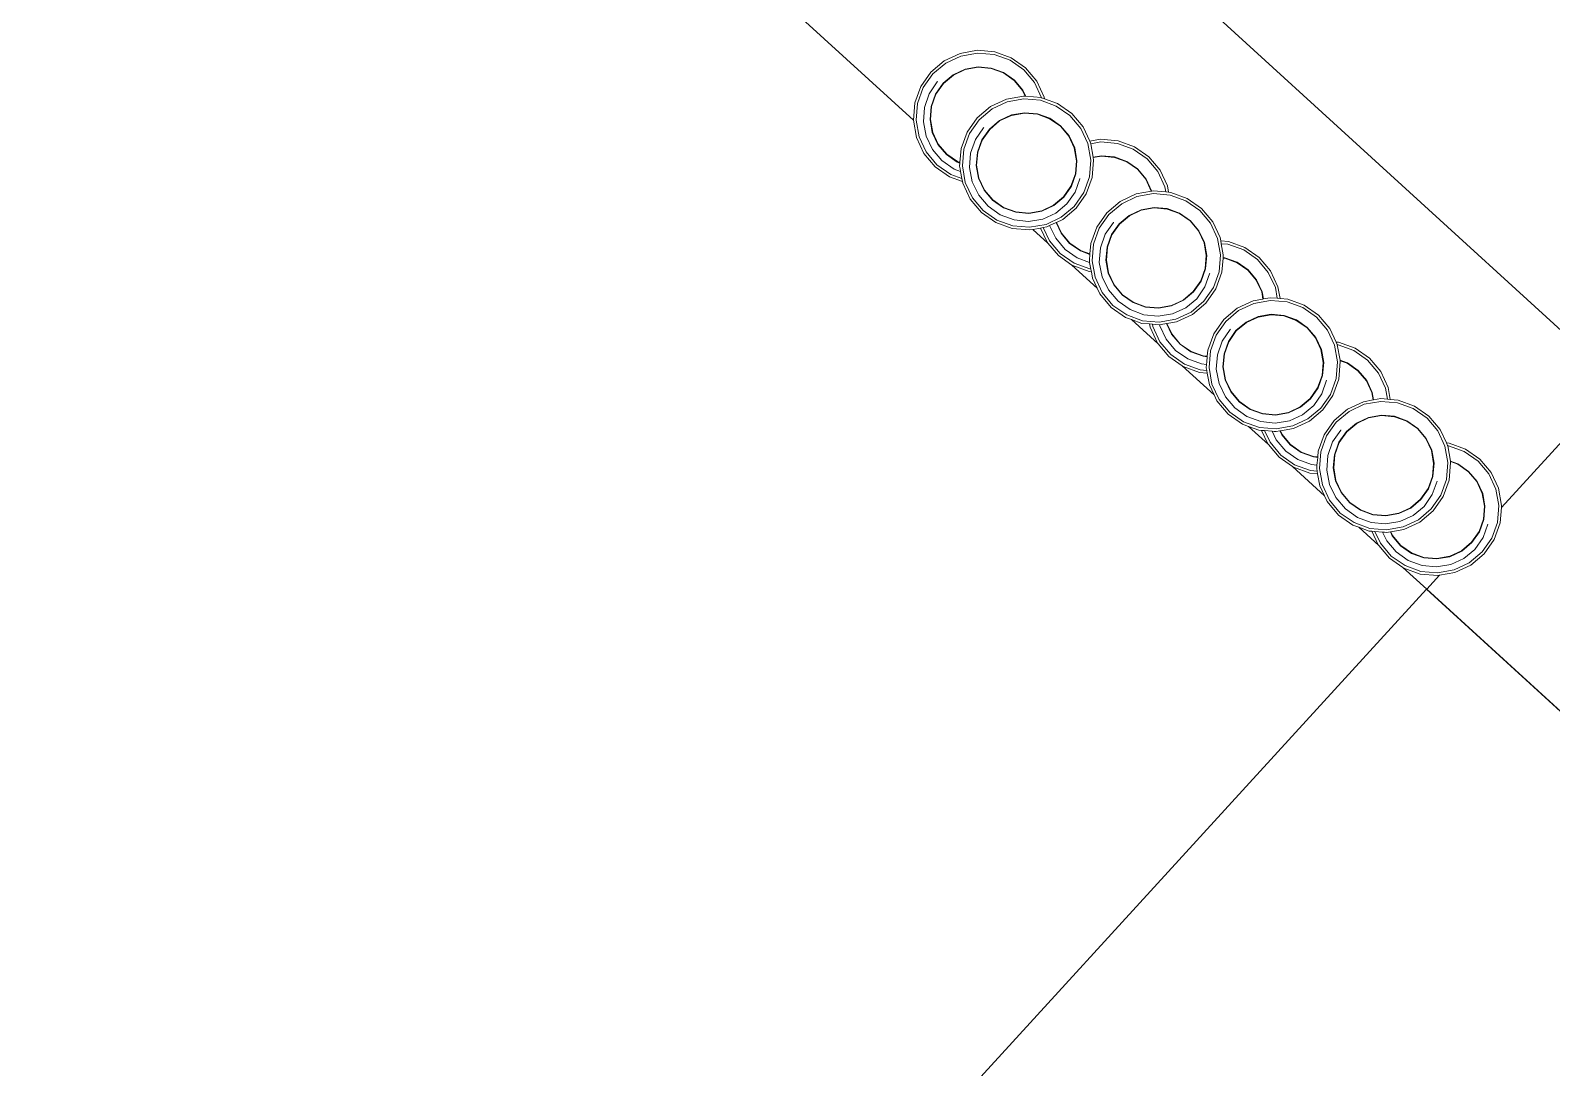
# Model space of a CAD drawing. Header units: metres. Extents: x 750 to 3116, y -341 to 1465.
# Drawn here: x 1590.106 to 1591.835, y 765.028 to 766.207 of the extents above; entities that cross this region are included whole.
import ezdxf

# ---------------------------------------------------------------- set-up
doc = ezdxf.new("R2010")
doc.units = ezdxf.units.M
doc.layers.add('Furniture', color=44, linetype='Continuous', lineweight=5)

# ---------------------------------------------------------------- blocks, each defined once
blk = doc.blocks.new('coffee counter')
at = {"layer": 'Furniture'}
for p, q in [((11493471.7863, 4446058.3672), (11493471.7705, 4446058.355)), ((11493471.7879, 4446058.3645), (11493471.7727, 4446058.3528)), ((11493471.8047, 4446058.3748), (11493471.7863, 4446058.3672)), ((11493471.8055, 4446058.3718), (11493471.7879, 4446058.3645)), ((11493471.8068, 4446058.3648), (11493471.7913, 4446058.3586)), ((11493471.8244, 4446058.3774), (11493471.8047, 4446058.3748)), ((11493471.8244, 4446058.3742), (11493471.8055, 4446058.3718)), ((11493471.8234, 4446058.3669), (11493471.8068, 4446058.3648)), ((11493471.84, 4446058.3648), (11493471.8234, 4446058.3669)), ((11493471.8441, 4446058.3748), (11493471.8244, 4446058.3774)), ((11493471.8433, 4446058.3718), (11493471.8244, 4446058.3742)), ((11493471.8555, 4446058.3586), (11493471.84, 4446058.3648)), ((11493471.861, 4446058.3645), (11493471.8433, 4446058.3718)), ((11493471.8625, 4446058.3672), (11493471.8441, 4446058.3748)), ((11493471.8761, 4446058.3528), (11493471.861, 4446058.3645)), ((11493471.8642, 4446058.3659), (11493471.8625, 4446058.3672)), ((11493471.8786, 4446058.3718), (11493471.8642, 4446058.3659)), ((11493471.867, 4446058.3637), (11493471.8642, 4446058.3659)), ((11493471.8794, 4446058.3688), (11493471.867, 4446058.3637)), ((11493471.8733, 4446058.3589), (11493471.867, 4446058.3637)), ((11493471.8807, 4446058.3619), (11493471.8733, 4446058.3589)), ((11493471.8983, 4446058.3744), (11493471.8786, 4446058.3718)), ((11493471.8983, 4446058.3713), (11493471.8794, 4446058.3688)), ((11493471.8973, 4446058.364), (11493471.8807, 4446058.3619)), ((11493471.9139, 4446058.3619), (11493471.8973, 4446058.364)), ((11493471.918, 4446058.3718), (11493471.8983, 4446058.3744)), ((11493471.9172, 4446058.3688), (11493471.8983, 4446058.3713)), ((11493471.9294, 4446058.3556), (11493471.9139, 4446058.3619)), ((11493471.9348, 4446058.3615), (11493471.9172, 4446058.3688)), ((11493471.9364, 4446058.3642), (11493471.918, 4446058.3718)), ((11493471.95, 4446058.3499), (11493471.9348, 4446058.3615)), ((11493471.9522, 4446058.3521), (11493471.9364, 4446058.3642)), ((11493470.5619, 4446058.3521), (11493471.1619, 4446058.3521)), ((11493471.1619, 4446058.3306), (11493471.1619, 4446058.3521)), ((11493471.1986, 4446058.3521), (11493471.1619, 4446058.3521)), ((11493471.179, 4446058.3443), (11493471.1632, 4446058.3322)), ((11493471.1974, 4446058.3519), (11493471.179, 4446058.3443)), ((11493471.1982, 4446058.3489), (11493471.1805, 4446058.3416)), ((11493471.1986, 4446058.3521), (11493471.1974, 4446058.3519)), ((11493471.2171, 4446058.3514), (11493471.1982, 4446058.3489)), ((11493471.2171, 4446058.3545), (11493471.1986, 4446058.3521)), ((11493471.2161, 4446058.3441), (11493471.1995, 4446058.342)), ((11493471.2327, 4446058.342), (11493471.2161, 4446058.3441)), ((11493471.2356, 4446058.3521), (11493471.2171, 4446058.3545)), ((11493471.236, 4446058.3489), (11493471.2171, 4446058.3514)), ((11493471.2664, 4446058.3521), (11493471.2356, 4446058.3521)), ((11493471.2368, 4446058.3519), (11493471.2356, 4446058.3521)), ((11493471.2496, 4446058.3433), (11493471.236, 4446058.3489)), ((11493471.2524, 4446058.3455), (11493471.2368, 4446058.3519)), ((11493471.2563, 4446058.3446), (11493471.2412, 4446058.333)), ((11493471.2496, 4446058.3433), (11493471.2426, 4446058.338)), ((11493471.2524, 4446058.3455), (11493471.2496, 4446058.3433)), ((11493471.2547, 4446058.3473), (11493471.2524, 4446058.3455)), ((11493471.2664, 4446058.3521), (11493471.2547, 4446058.3473)), ((11493471.2739, 4446058.3519), (11493471.2563, 4446058.3446)), ((11493471.2752, 4446058.3449), (11493471.2597, 4446058.3387)), ((11493471.2731, 4446058.3549), (11493471.2664, 4446058.3521)), ((11493471.2928, 4446058.3575), (11493471.2731, 4446058.3549)), ((11493471.2928, 4446058.3544), (11493471.2739, 4446058.3519)), ((11493471.2918, 4446058.347), (11493471.2752, 4446058.3449)), ((11493471.3085, 4446058.3449), (11493471.2918, 4446058.347)), ((11493471.3126, 4446058.3549), (11493471.2928, 4446058.3575)), ((11493471.3117, 4446058.3519), (11493471.2928, 4446058.3544)), ((11493471.3239, 4446058.3387), (11493471.3085, 4446058.3449)), ((11493471.3294, 4446058.3446), (11493471.3117, 4446058.3519)), ((11493471.3193, 4446058.3521), (11493471.3126, 4446058.3549)), ((11493471.3686, 4446058.3521), (11493471.3193, 4446058.3521)), ((11493471.3309, 4446058.3473), (11493471.3193, 4446058.3521)), ((11493471.3445, 4446058.333), (11493471.3294, 4446058.3446)), ((11493471.3419, 4446058.3389), (11493471.3309, 4446058.3473)), ((11493471.349, 4446058.3443), (11493471.3419, 4446058.3389)), ((11493471.3674, 4446058.3519), (11493471.349, 4446058.3443)), ((11493471.3682, 4446058.3489), (11493471.3505, 4446058.3416)), ((11493471.3686, 4446058.3521), (11493471.3674, 4446058.3519)), ((11493471.3871, 4446058.3514), (11493471.3682, 4446058.3489)), ((11493471.3871, 4446058.3545), (11493471.3686, 4446058.3521)), ((11493471.3861, 4446058.3441), (11493471.3695, 4446058.342)), ((11493471.4027, 4446058.342), (11493471.3861, 4446058.3441)), ((11493471.4056, 4446058.3521), (11493471.3871, 4446058.3545)), ((11493471.406, 4446058.3489), (11493471.3871, 4446058.3514)), ((11493471.4364, 4446058.3521), (11493471.4056, 4446058.3521)), ((11493471.4068, 4446058.3519), (11493471.4056, 4446058.3521)), ((11493471.4196, 4446058.3433), (11493471.406, 4446058.3489)), ((11493471.4224, 4446058.3455), (11493471.4068, 4446058.3519)), ((11493471.4263, 4446058.3446), (11493471.4112, 4446058.333)), ((11493471.4196, 4446058.3433), (11493471.4126, 4446058.338)), ((11493471.4224, 4446058.3455), (11493471.4196, 4446058.3433)), ((11493471.4247, 4446058.3473), (11493471.4224, 4446058.3455)), ((11493471.4364, 4446058.3521), (11493471.4247, 4446058.3473)), ((11493471.4439, 4446058.3519), (11493471.4263, 4446058.3446)), ((11493471.4452, 4446058.3449), (11493471.4297, 4446058.3387)), ((11493471.4431, 4446058.3549), (11493471.4364, 4446058.3521)), ((11493471.4628, 4446058.3575), (11493471.4431, 4446058.3549)), ((11493471.4628, 4446058.3544), (11493471.4439, 4446058.3519)), ((11493471.4618, 4446058.347), (11493471.4452, 4446058.3449)), ((11493471.4785, 4446058.3449), (11493471.4618, 4446058.347)), ((11493471.4826, 4446058.3549), (11493471.4628, 4446058.3575)), ((11493471.4817, 4446058.3519), (11493471.4628, 4446058.3544)), ((11493471.4939, 4446058.3387), (11493471.4785, 4446058.3449)), ((11493471.4994, 4446058.3446), (11493471.4817, 4446058.3519)), ((11493471.4893, 4446058.3521), (11493471.4826, 4446058.3549)), ((11493471.5382, 4446058.3521), (11493471.4893, 4446058.3521)), ((11493471.5009, 4446058.3473), (11493471.4893, 4446058.3521)), ((11493471.5145, 4446058.333), (11493471.4994, 4446058.3446)), ((11493471.5117, 4446058.339), (11493471.5009, 4446058.3473)), ((11493471.5186, 4446058.3443), (11493471.5117, 4446058.339)), ((11493471.537, 4446058.3519), (11493471.5186, 4446058.3443)), ((11493471.5378, 4446058.3489), (11493471.5202, 4446058.3416)), ((11493471.5382, 4446058.3521), (11493471.537, 4446058.3519)), ((11493471.5567, 4446058.3514), (11493471.5378, 4446058.3489)), ((11493471.5567, 4446058.3545), (11493471.5382, 4446058.3521)), ((11493471.5557, 4446058.3441), (11493471.5391, 4446058.342)), ((11493471.5723, 4446058.342), (11493471.5557, 4446058.3441)), ((11493471.5752, 4446058.3521), (11493471.5567, 4446058.3545)), ((11493471.5756, 4446058.3489), (11493471.5567, 4446058.3514)), ((11493471.6164, 4446058.3521), (11493471.5752, 4446058.3521)), ((11493471.5764, 4446058.3519), (11493471.5752, 4446058.3521)), ((11493471.5933, 4446058.3416), (11493471.5756, 4446058.3489)), ((11493471.5948, 4446058.3443), (11493471.5764, 4446058.3519)), ((11493471.6063, 4446058.3446), (11493471.5912, 4446058.333)), ((11493471.5979, 4446058.342), (11493471.5948, 4446058.3443)), ((11493471.6047, 4446058.3473), (11493471.5979, 4446058.342)), ((11493471.6164, 4446058.3521), (11493471.6047, 4446058.3473)), ((11493471.6239, 4446058.3519), (11493471.6063, 4446058.3446)), ((11493471.6252, 4446058.3449), (11493471.6097, 4446058.3387)), ((11493471.6231, 4446058.3549), (11493471.6164, 4446058.3521)), ((11493471.6428, 4446058.3575), (11493471.6231, 4446058.3549)), ((11493471.6428, 4446058.3544), (11493471.6239, 4446058.3519)), ((11493471.6418, 4446058.347), (11493471.6252, 4446058.3449)), ((11493471.6585, 4446058.3449), (11493471.6418, 4446058.347)), ((11493471.6626, 4446058.3549), (11493471.6428, 4446058.3575)), ((11493471.6617, 4446058.3519), (11493471.6428, 4446058.3544)), ((11493471.6739, 4446058.3387), (11493471.6585, 4446058.3449)), ((11493471.6794, 4446058.3446), (11493471.6617, 4446058.3519)), ((11493471.6693, 4446058.3521), (11493471.6626, 4446058.3549)), ((11493471.7082, 4446058.3521), (11493471.6693, 4446058.3521)), ((11493471.6809, 4446058.3473), (11493471.6693, 4446058.3521)), ((11493471.6945, 4446058.333), (11493471.6794, 4446058.3446)), ((11493471.6867, 4446058.3428), (11493471.6809, 4446058.3473)), ((11493471.6886, 4446058.3443), (11493471.6867, 4446058.3428)), ((11493471.707, 4446058.3519), (11493471.6886, 4446058.3443)), ((11493471.7078, 4446058.3489), (11493471.6902, 4446058.3416)), ((11493471.7082, 4446058.3521), (11493471.707, 4446058.3519)), ((11493471.7267, 4446058.3514), (11493471.7078, 4446058.3489)), ((11493471.7267, 4446058.3545), (11493471.7082, 4446058.3521)), ((11493471.7257, 4446058.3441), (11493471.7091, 4446058.342)), ((11493471.7423, 4446058.342), (11493471.7257, 4446058.3441)), ((11493471.7452, 4446058.3521), (11493471.7267, 4446058.3545)), ((11493471.7456, 4446058.3489), (11493471.7267, 4446058.3514)), ((11493471.7683, 4446058.3521), (11493471.7452, 4446058.3521)), ((11493471.7464, 4446058.3519), (11493471.7452, 4446058.3521)), ((11493471.761, 4446058.3426), (11493471.7456, 4446058.3489)), ((11493471.7629, 4446058.3451), (11493471.7464, 4446058.3519)), ((11493471.7629, 4446058.3451), (11493471.761, 4446058.3426)), ((11493471.7727, 4446058.3528), (11493471.7611, 4446058.3377)), ((11493471.7683, 4446058.3521), (11493471.7629, 4446058.3451)), ((11493471.778, 4446058.3486), (11493471.7678, 4446058.3357)), ((11493471.7705, 4446058.355), (11493471.7683, 4446058.3521)), ((11493471.7913, 4446058.3586), (11493471.778, 4446058.3486)), ((11493471.7958, 4446058.3508), (11493471.7839, 4446058.3417)), ((11493471.796, 4446058.3504), (11493471.7842, 4446058.3414)), ((11493471.8096, 4446058.3565), (11493471.7958, 4446058.3508)), ((11493471.8097, 4446058.3561), (11493471.796, 4446058.3504)), ((11493471.8244, 4446058.3585), (11493471.8096, 4446058.3565)), ((11493471.8244, 4446058.358), (11493471.8097, 4446058.3561)), ((11493471.8393, 4446058.3565), (11493471.8244, 4446058.3585)), ((11493471.8391, 4446058.3561), (11493471.8244, 4446058.358)), ((11493471.8528, 4446058.3504), (11493471.8391, 4446058.3561)), ((11493471.8531, 4446058.3508), (11493471.8393, 4446058.3565)), ((11493471.8646, 4446058.3414), (11493471.8528, 4446058.3504)), ((11493471.8649, 4446058.3417), (11493471.8531, 4446058.3508)), ((11493471.8688, 4446058.3486), (11493471.8555, 4446058.3586)), ((11493471.879, 4446058.3357), (11493471.8688, 4446058.3486)), ((11493471.8757, 4446058.357), (11493471.8733, 4446058.3589)), ((11493471.8783, 4446058.355), (11493471.8757, 4446058.357)), ((11493471.8877, 4446058.3377), (11493471.8761, 4446058.3528)), ((11493471.8804, 4446058.3523), (11493471.8783, 4446058.355)), ((11493471.8835, 4446058.3536), (11493471.8804, 4446058.3523)), ((11493471.8807, 4446058.3519), (11493471.8804, 4446058.3523)), ((11493471.8836, 4446058.3531), (11493471.8807, 4446058.3519)), ((11493471.8904, 4446058.3393), (11493471.8807, 4446058.3519)), ((11493471.8983, 4446058.3555), (11493471.8835, 4446058.3536)), ((11493471.8983, 4446058.355), (11493471.8836, 4446058.3531)), ((11493471.9131, 4446058.3536), (11493471.8983, 4446058.3555)), ((11493471.913, 4446058.3531), (11493471.8983, 4446058.355)), ((11493471.9267, 4446058.3474), (11493471.913, 4446058.3531)), ((11493471.927, 4446058.3479), (11493471.9131, 4446058.3536)), ((11493471.9385, 4446058.3384), (11493471.9267, 4446058.3474)), ((11493471.9388, 4446058.3387), (11493471.927, 4446058.3479)), ((11493471.9427, 4446058.3457), (11493471.9294, 4446058.3556)), ((11493471.9529, 4446058.3328), (11493471.9427, 4446058.3457)), ((11493471.9616, 4446058.3348), (11493471.95, 4446058.3499)), ((11493471.9643, 4446058.3363), (11493471.9522, 4446058.3521)), ((11493473.3115, 4446058.3521), (11493471.9522, 4446058.3521)), ((11493471.1619, 4446058.3306), (11493471.1511, 4446058.3164)), ((11493471.1654, 4446058.33), (11493471.1538, 4446058.3149)), ((11493471.1632, 4446058.3322), (11493471.1619, 4446058.3306)), ((11493471.1805, 4446058.3416), (11493471.1654, 4446058.33)), ((11493471.184, 4446058.3357), (11493471.1707, 4446058.3258)), ((11493471.1884, 4446058.328), (11493471.1766, 4446058.3189)), ((11493471.1887, 4446058.3275), (11493471.1769, 4446058.3185)), ((11493471.1995, 4446058.342), (11493471.184, 4446058.3357)), ((11493471.2022, 4446058.3337), (11493471.1884, 4446058.328)), ((11493471.2024, 4446058.3332), (11493471.1887, 4446058.3275)), ((11493471.2171, 4446058.3356), (11493471.2022, 4446058.3337)), ((11493471.2171, 4446058.3352), (11493471.2024, 4446058.3332)), ((11493471.2319, 4446058.3337), (11493471.2171, 4446058.3356)), ((11493471.2318, 4446058.3332), (11493471.2171, 4446058.3352)), ((11493471.2361, 4446058.3314), (11493471.2268, 4446058.3194)), ((11493471.2412, 4446058.333), (11493471.2295, 4446058.3178)), ((11493471.2361, 4446058.3314), (11493471.2318, 4446058.3332)), ((11493471.2364, 4446058.3318), (11493471.2319, 4446058.3337)), ((11493471.2426, 4446058.338), (11493471.2327, 4446058.342)), ((11493471.2364, 4446058.3318), (11493471.2361, 4446058.3314)), ((11493471.2464, 4446058.3288), (11493471.2362, 4446058.3158)), ((11493471.239, 4446058.3352), (11493471.2364, 4446058.3318)), ((11493471.2409, 4446058.3366), (11493471.239, 4446058.3352)), ((11493471.2426, 4446058.338), (11493471.2409, 4446058.3366)), ((11493471.2597, 4446058.3387), (11493471.2464, 4446058.3288)), ((11493471.2642, 4446058.3309), (11493471.2523, 4446058.3218)), ((11493471.2644, 4446058.3305), (11493471.2526, 4446058.3215)), ((11493471.278, 4446058.3366), (11493471.2642, 4446058.3309)), ((11493471.2781, 4446058.3362), (11493471.2644, 4446058.3305)), ((11493471.2928, 4446058.3386), (11493471.278, 4446058.3366)), ((11493471.2928, 4446058.3381), (11493471.2781, 4446058.3362)), ((11493471.3077, 4446058.3366), (11493471.2928, 4446058.3386)), ((11493471.3075, 4446058.3362), (11493471.2928, 4446058.3381)), ((11493471.3213, 4446058.3305), (11493471.3075, 4446058.3362)), ((11493471.3215, 4446058.3309), (11493471.3077, 4446058.3366)), ((11493471.333, 4446058.3215), (11493471.3213, 4446058.3305)), ((11493471.3334, 4446058.3218), (11493471.3215, 4446058.3309)), ((11493471.3372, 4446058.3288), (11493471.3239, 4446058.3387)), ((11493471.3474, 4446058.3158), (11493471.3372, 4446058.3288)), ((11493471.3444, 4446058.3369), (11493471.3419, 4446058.3389)), ((11493471.3505, 4446058.3416), (11493471.3444, 4446058.3369)), ((11493471.3467, 4446058.3352), (11493471.3444, 4446058.3369)), ((11493471.3561, 4446058.3178), (11493471.3445, 4446058.333)), ((11493471.3491, 4446058.3321), (11493471.3467, 4446058.3352)), ((11493471.354, 4446058.3357), (11493471.3491, 4446058.3321)), ((11493471.3508, 4446058.3298), (11493471.3491, 4446058.3321)), ((11493471.3545, 4446058.325), (11493471.3508, 4446058.3298)), ((11493471.3695, 4446058.342), (11493471.354, 4446058.3357)), ((11493471.3584, 4446058.328), (11493471.3545, 4446058.325)), ((11493471.3587, 4446058.3275), (11493471.3548, 4446058.3246)), ((11493471.3722, 4446058.3337), (11493471.3584, 4446058.328)), ((11493471.3724, 4446058.3332), (11493471.3587, 4446058.3275)), ((11493471.3871, 4446058.3356), (11493471.3722, 4446058.3337)), ((11493471.3871, 4446058.3352), (11493471.3724, 4446058.3332)), ((11493471.4019, 4446058.3337), (11493471.3871, 4446058.3356)), ((11493471.4018, 4446058.3332), (11493471.3871, 4446058.3352)), ((11493471.4061, 4446058.3314), (11493471.3968, 4446058.3194)), ((11493471.4112, 4446058.333), (11493471.3995, 4446058.3178)), ((11493471.4061, 4446058.3314), (11493471.4018, 4446058.3332)), ((11493471.4064, 4446058.3318), (11493471.4019, 4446058.3337)), ((11493471.4126, 4446058.338), (11493471.4027, 4446058.342)), ((11493471.4064, 4446058.3318), (11493471.4061, 4446058.3314)), ((11493471.4164, 4446058.3288), (11493471.4062, 4446058.3158)), ((11493471.409, 4446058.3352), (11493471.4064, 4446058.3318)), ((11493471.4109, 4446058.3366), (11493471.409, 4446058.3352)), ((11493471.4126, 4446058.338), (11493471.4109, 4446058.3366)), ((11493471.4297, 4446058.3387), (11493471.4164, 4446058.3288)), ((11493471.4342, 4446058.3309), (11493471.4223, 4446058.3218)), ((11493471.4344, 4446058.3305), (11493471.4226, 4446058.3215)), ((11493471.448, 4446058.3366), (11493471.4342, 4446058.3309)), ((11493471.4481, 4446058.3362), (11493471.4344, 4446058.3305)), ((11493471.4628, 4446058.3386), (11493471.448, 4446058.3366)), ((11493471.4628, 4446058.3381), (11493471.4481, 4446058.3362)), ((11493471.4777, 4446058.3366), (11493471.4628, 4446058.3386)), ((11493471.4775, 4446058.3362), (11493471.4628, 4446058.3381)), ((11493471.4913, 4446058.3305), (11493471.4775, 4446058.3362)), ((11493471.4915, 4446058.3309), (11493471.4777, 4446058.3366)), ((11493471.503, 4446058.3215), (11493471.4913, 4446058.3305)), ((11493471.5034, 4446058.3218), (11493471.4915, 4446058.3309)), ((11493471.5072, 4446058.3288), (11493471.4939, 4446058.3387)), ((11493471.5174, 4446058.3158), (11493471.5072, 4446058.3288)), ((11493471.5142, 4446058.3371), (11493471.5117, 4446058.339)), ((11493471.5202, 4446058.3416), (11493471.5142, 4446058.3371)), ((11493471.5167, 4446058.3352), (11493471.5142, 4446058.3371)), ((11493471.5261, 4446058.3178), (11493471.5145, 4446058.333)), ((11493471.519, 4446058.3322), (11493471.5167, 4446058.3352)), ((11493471.5236, 4446058.3357), (11493471.519, 4446058.3322)), ((11493471.5207, 4446058.33), (11493471.519, 4446058.3322)), ((11493471.5244, 4446058.3252), (11493471.5207, 4446058.33)), ((11493471.5391, 4446058.342), (11493471.5236, 4446058.3357)), ((11493471.5281, 4446058.328), (11493471.5244, 4446058.3252)), ((11493471.5283, 4446058.3275), (11493471.5247, 4446058.3248)), ((11493471.5419, 4446058.3337), (11493471.5281, 4446058.328)), ((11493471.542, 4446058.3332), (11493471.5283, 4446058.3275)), ((11493471.5567, 4446058.3356), (11493471.5419, 4446058.3337)), ((11493471.5567, 4446058.3352), (11493471.542, 4446058.3332)), ((11493471.5716, 4446058.3337), (11493471.5567, 4446058.3356)), ((11493471.5714, 4446058.3332), (11493471.5567, 4446058.3352)), ((11493471.5836, 4446058.3282), (11493471.5714, 4446058.3332)), ((11493471.5839, 4446058.3286), (11493471.5716, 4446058.3337)), ((11493471.5878, 4446058.3357), (11493471.5723, 4446058.342)), ((11493471.5836, 4446058.3282), (11493471.5768, 4446058.3194)), ((11493471.5912, 4446058.333), (11493471.5795, 4446058.3178)), ((11493471.5839, 4446058.3286), (11493471.5836, 4446058.3282)), ((11493471.5878, 4446058.3336), (11493471.5839, 4446058.3286)), ((11493471.5964, 4446058.3288), (11493471.5862, 4446058.3158)), ((11493471.5888, 4446058.335), (11493471.5878, 4446058.3357)), ((11493471.5888, 4446058.335), (11493471.5878, 4446058.3336)), ((11493471.589, 4446058.3352), (11493471.5888, 4446058.335)), ((11493471.5953, 4446058.34), (11493471.589, 4446058.3352)), ((11493471.5953, 4446058.34), (11493471.5933, 4446058.3416)), ((11493471.5979, 4446058.342), (11493471.5953, 4446058.34)), ((11493471.6097, 4446058.3387), (11493471.5964, 4446058.3288)), ((11493471.6142, 4446058.3309), (11493471.6023, 4446058.3218)), ((11493471.6144, 4446058.3305), (11493471.6026, 4446058.3215)), ((11493471.628, 4446058.3366), (11493471.6142, 4446058.3309)), ((11493471.6281, 4446058.3362), (11493471.6144, 4446058.3305)), ((11493471.6428, 4446058.3386), (11493471.628, 4446058.3366)), ((11493471.6428, 4446058.3381), (11493471.6281, 4446058.3362)), ((11493471.6577, 4446058.3366), (11493471.6428, 4446058.3386)), ((11493471.6575, 4446058.3362), (11493471.6428, 4446058.3381)), ((11493471.6713, 4446058.3305), (11493471.6575, 4446058.3362)), ((11493471.6715, 4446058.3309), (11493471.6577, 4446058.3366)), ((11493471.683, 4446058.3215), (11493471.6713, 4446058.3305)), ((11493471.6834, 4446058.3218), (11493471.6715, 4446058.3309)), ((11493471.6872, 4446058.3288), (11493471.6739, 4446058.3387)), ((11493471.6892, 4446058.3409), (11493471.6867, 4446058.3428)), ((11493471.6974, 4446058.3158), (11493471.6872, 4446058.3288)), ((11493471.6902, 4446058.3416), (11493471.6892, 4446058.3409)), ((11493471.6952, 4446058.3364), (11493471.6892, 4446058.3409)), ((11493471.7061, 4446058.3178), (11493471.6945, 4446058.333)), ((11493471.7091, 4446058.342), (11493471.6952, 4446058.3364)), ((11493471.6967, 4446058.3352), (11493471.6952, 4446058.3364)), ((11493471.6974, 4446058.3343), (11493471.6967, 4446058.3352)), ((11493471.7012, 4446058.3293), (11493471.6974, 4446058.3343)), ((11493471.7119, 4446058.3337), (11493471.7012, 4446058.3293)), ((11493471.7015, 4446058.3289), (11493471.7012, 4446058.3293)), ((11493471.712, 4446058.3332), (11493471.7015, 4446058.3289)), ((11493471.7088, 4446058.3194), (11493471.7015, 4446058.3289)), ((11493471.7267, 4446058.3356), (11493471.7119, 4446058.3337)), ((11493471.7267, 4446058.3352), (11493471.712, 4446058.3332)), ((11493471.7416, 4446058.3337), (11493471.7267, 4446058.3356)), ((11493471.7414, 4446058.3332), (11493471.7267, 4446058.3352)), ((11493471.7538, 4446058.3281), (11493471.7414, 4446058.3332)), ((11493471.754, 4446058.3285), (11493471.7416, 4446058.3337)), ((11493471.7571, 4446058.336), (11493471.7423, 4446058.342)), ((11493471.7538, 4446058.3281), (11493471.7508, 4446058.3209)), ((11493471.7611, 4446058.3377), (11493471.7538, 4446058.3201)), ((11493471.754, 4446058.3285), (11493471.7538, 4446058.3281)), ((11493471.7571, 4446058.336), (11493471.754, 4446058.3285)), ((11493471.7584, 4446058.3393), (11493471.7571, 4446058.336)), ((11493471.761, 4446058.3426), (11493471.7584, 4446058.3393)), ((11493471.7678, 4446058.3357), (11493471.7614, 4446058.3207)), ((11493471.7748, 4446058.3298), (11493471.769, 4446058.316)), ((11493471.7752, 4446058.3296), (11493471.7695, 4446058.3159)), ((11493471.7839, 4446058.3417), (11493471.7748, 4446058.3298)), ((11493471.7842, 4446058.3414), (11493471.7752, 4446058.3296)), ((11493471.8736, 4446058.3296), (11493471.8646, 4446058.3414)), ((11493471.8741, 4446058.3298), (11493471.8649, 4446058.3417)), ((11493471.8793, 4446058.3159), (11493471.8736, 4446058.3296)), ((11493471.8798, 4446058.316), (11493471.8741, 4446058.3298)), ((11493471.8854, 4446058.3207), (11493471.879, 4446058.3357)), ((11493471.895, 4446058.3201), (11493471.8877, 4446058.3377)), ((11493471.898, 4446058.3209), (11493471.8904, 4446058.3393)), ((11493471.9475, 4446058.3266), (11493471.9385, 4446058.3384)), ((11493471.9479, 4446058.3269), (11493471.9388, 4446058.3387)), ((11493471.9532, 4446058.3129), (11493471.9475, 4446058.3266)), ((11493471.9537, 4446058.313), (11493471.9479, 4446058.3269)), ((11493471.9593, 4446058.3177), (11493471.9529, 4446058.3328)), ((11493471.9689, 4446058.3171), (11493471.9616, 4446058.3348)), ((11493471.9719, 4446058.3179), (11493471.9643, 4446058.3363)), ((11493471.1511, 4446058.3164), (11493471.1435, 4446058.298)), ((11493471.1538, 4446058.3149), (11493471.1465, 4446058.2972)), ((11493471.1605, 4446058.3129), (11493471.1541, 4446058.2978)), ((11493471.1707, 4446058.3258), (11493471.1605, 4446058.3129)), ((11493471.1766, 4446058.3189), (11493471.1674, 4446058.307)), ((11493471.1769, 4446058.3185), (11493471.1679, 4446058.3067)), ((11493471.2268, 4446058.3194), (11493471.2192, 4446058.301)), ((11493471.2295, 4446058.3178), (11493471.2222, 4446058.3002)), ((11493471.2362, 4446058.3158), (11493471.2298, 4446058.3008)), ((11493471.2432, 4446058.3099), (11493471.2375, 4446058.2961)), ((11493471.2436, 4446058.3097), (11493471.2379, 4446058.296)), ((11493471.2523, 4446058.3218), (11493471.2432, 4446058.3099)), ((11493471.2526, 4446058.3215), (11493471.2436, 4446058.3097)), ((11493471.3421, 4446058.3097), (11493471.333, 4446058.3215)), ((11493471.3425, 4446058.3099), (11493471.3334, 4446058.3218)), ((11493471.3477, 4446058.296), (11493471.3421, 4446058.3097)), ((11493471.3482, 4446058.2961), (11493471.3425, 4446058.3099)), ((11493471.3539, 4446058.3008), (11493471.3474, 4446058.3158)), ((11493471.3548, 4446058.3246), (11493471.3545, 4446058.325)), ((11493471.3588, 4446058.3194), (11493471.3548, 4446058.3246)), ((11493471.3634, 4446058.3002), (11493471.3561, 4446058.3178)), ((11493471.3664, 4446058.301), (11493471.3588, 4446058.3194)), ((11493471.3968, 4446058.3194), (11493471.3892, 4446058.301)), ((11493471.3995, 4446058.3178), (11493471.3922, 4446058.3002)), ((11493471.4062, 4446058.3158), (11493471.3998, 4446058.3008)), ((11493471.4132, 4446058.3099), (11493471.4075, 4446058.2961)), ((11493471.4136, 4446058.3097), (11493471.4079, 4446058.296)), ((11493471.4223, 4446058.3218), (11493471.4132, 4446058.3099)), ((11493471.4226, 4446058.3215), (11493471.4136, 4446058.3097)), ((11493471.5121, 4446058.3097), (11493471.503, 4446058.3215)), ((11493471.5125, 4446058.3099), (11493471.5034, 4446058.3218)), ((11493471.5177, 4446058.296), (11493471.5121, 4446058.3097)), ((11493471.5182, 4446058.2961), (11493471.5125, 4446058.3099)), ((11493471.5239, 4446058.3008), (11493471.5174, 4446058.3158)), ((11493471.5247, 4446058.3248), (11493471.5244, 4446058.3252)), ((11493471.5288, 4446058.3194), (11493471.5247, 4446058.3248)), ((11493471.5334, 4446058.3002), (11493471.5261, 4446058.3178)), ((11493471.5364, 4446058.301), (11493471.5288, 4446058.3194)), ((11493471.5768, 4446058.3194), (11493471.5692, 4446058.301)), ((11493471.5795, 4446058.3178), (11493471.5722, 4446058.3002)), ((11493471.5862, 4446058.3158), (11493471.5798, 4446058.3008)), ((11493471.5932, 4446058.3099), (11493471.5875, 4446058.2961)), ((11493471.5936, 4446058.3097), (11493471.5879, 4446058.296)), ((11493471.6023, 4446058.3218), (11493471.5932, 4446058.3099)), ((11493471.6026, 4446058.3215), (11493471.5936, 4446058.3097)), ((11493471.6921, 4446058.3097), (11493471.683, 4446058.3215)), ((11493471.6925, 4446058.3099), (11493471.6834, 4446058.3218)), ((11493471.6977, 4446058.296), (11493471.6921, 4446058.3097)), ((11493471.6982, 4446058.2961), (11493471.6925, 4446058.3099)), ((11493471.7039, 4446058.3008), (11493471.6974, 4446058.3158)), ((11493471.7134, 4446058.3002), (11493471.7061, 4446058.3178)), ((11493471.7164, 4446058.301), (11493471.7088, 4446058.3194)), ((11493471.7508, 4446058.3209), (11493471.7482, 4446058.3012)), ((11493471.7538, 4446058.3201), (11493471.7513, 4446058.3012)), ((11493471.7614, 4446058.3207), (11493471.7592, 4446058.3045)), ((11493471.769, 4446058.316), (11493471.7671, 4446058.3012)), ((11493471.7695, 4446058.3159), (11493471.7676, 4446058.3012)), ((11493471.8812, 4446058.3012), (11493471.8793, 4446058.3159)), ((11493471.8817, 4446058.3012), (11493471.8798, 4446058.316)), ((11493471.8876, 4446058.3045), (11493471.8854, 4446058.3207)), ((11493471.8975, 4446058.3012), (11493471.895, 4446058.3201)), ((11493471.9006, 4446058.3012), (11493471.898, 4446058.3209)), ((11493471.9551, 4446058.2982), (11493471.9532, 4446058.3129)), ((11493471.9556, 4446058.2982), (11493471.9537, 4446058.313)), ((11493471.9615, 4446058.3016), (11493471.9593, 4446058.3177)), ((11493471.9714, 4446058.2982), (11493471.9689, 4446058.3171)), ((11493471.9745, 4446058.2982), (11493471.9719, 4446058.3179)), ((11493471.1435, 4446058.298), (11493471.1409, 4446058.2783)), ((11493471.1465, 4446058.2972), (11493471.144, 4446058.2783)), ((11493471.1541, 4446058.2978), (11493471.1519, 4446058.2817)), ((11493471.1617, 4446058.2932), (11493471.1598, 4446058.2783)), ((11493471.1622, 4446058.293), (11493471.1602, 4446058.2783)), ((11493471.1674, 4446058.307), (11493471.1617, 4446058.2932)), ((11493471.1679, 4446058.3067), (11493471.1622, 4446058.293)), ((11493471.2192, 4446058.301), (11493471.2166, 4446058.2813)), ((11493471.2222, 4446058.3002), (11493471.2197, 4446058.2813)), ((11493471.2298, 4446058.3008), (11493471.2276, 4446058.2846)), ((11493471.2375, 4446058.2961), (11493471.2355, 4446058.2813)), ((11493471.2379, 4446058.296), (11493471.236, 4446058.2813)), ((11493471.3497, 4446058.2813), (11493471.3477, 4446058.296)), ((11493471.3502, 4446058.2813), (11493471.3482, 4446058.2961)), ((11493471.356, 4446058.2846), (11493471.3539, 4446058.3008)), ((11493471.3659, 4446058.2813), (11493471.3634, 4446058.3002)), ((11493471.369, 4446058.2813), (11493471.3664, 4446058.301)), ((11493471.3892, 4446058.301), (11493471.3866, 4446058.2813)), ((11493471.3922, 4446058.3002), (11493471.3897, 4446058.2813)), ((11493471.3998, 4446058.3008), (11493471.3976, 4446058.2846)), ((11493471.4075, 4446058.2961), (11493471.4055, 4446058.2813)), ((11493471.4079, 4446058.296), (11493471.406, 4446058.2813)), ((11493471.5197, 4446058.2813), (11493471.5177, 4446058.296)), ((11493471.5202, 4446058.2813), (11493471.5182, 4446058.2961)), ((11493471.526, 4446058.2846), (11493471.5239, 4446058.3008)), ((11493471.5359, 4446058.2813), (11493471.5334, 4446058.3002)), ((11493471.539, 4446058.2813), (11493471.5364, 4446058.301)), ((11493471.5692, 4446058.301), (11493471.5666, 4446058.2813)), ((11493471.5722, 4446058.3002), (11493471.5697, 4446058.2813)), ((11493471.5798, 4446058.3008), (11493471.5776, 4446058.2846)), ((11493471.5875, 4446058.2961), (11493471.5855, 4446058.2813)), ((11493471.5879, 4446058.296), (11493471.586, 4446058.2813)), ((11493471.6997, 4446058.2813), (11493471.6977, 4446058.296)), ((11493471.7002, 4446058.2813), (11493471.6982, 4446058.2961)), ((11493471.706, 4446058.2846), (11493471.7039, 4446058.3008)), ((11493471.7159, 4446058.2813), (11493471.7134, 4446058.3002)), ((11493471.719, 4446058.2813), (11493471.7164, 4446058.301)), ((11493471.7482, 4446058.3012), (11493471.7508, 4446058.2814)), ((11493471.7513, 4446058.3012), (11493471.7538, 4446058.2822)), ((11493471.7592, 4446058.3045), (11493471.7614, 4446058.2884)), ((11493471.7671, 4446058.3012), (11493471.769, 4446058.2863)), ((11493471.7676, 4446058.3012), (11493471.7695, 4446058.2865)), ((11493471.8793, 4446058.2865), (11493471.8812, 4446058.3012)), ((11493471.8798, 4446058.2863), (11493471.8817, 4446058.3012)), ((11493471.8875, 4446058.304), (11493471.8876, 4446058.3045)), ((11493471.895, 4446058.2822), (11493471.8975, 4446058.3012)), ((11493471.898, 4446058.2814), (11493471.9006, 4446058.3012)), ((11493471.9532, 4446058.2835), (11493471.9551, 4446058.2982)), ((11493471.9537, 4446058.2834), (11493471.9556, 4446058.2982)), ((11493471.9614, 4446058.301), (11493471.9615, 4446058.3016)), ((11493471.9689, 4446058.2793), (11493471.9714, 4446058.2982)), ((11493471.9719, 4446058.2785), (11493471.9745, 4446058.2982)), ((11493471.1409, 4446058.2783), (11493471.1435, 4446058.2586)), ((11493471.144, 4446058.2783), (11493471.1465, 4446058.2594)), ((11493471.1519, 4446058.2817), (11493471.1541, 4446058.2655)), ((11493471.1598, 4446058.2783), (11493471.1617, 4446058.2635)), ((11493471.1602, 4446058.2783), (11493471.1622, 4446058.2636)), ((11493471.2166, 4446058.2813), (11493471.2192, 4446058.2616)), ((11493471.2197, 4446058.2813), (11493471.2222, 4446058.2624)), ((11493471.2276, 4446058.2846), (11493471.2298, 4446058.2685)), ((11493471.2355, 4446058.2813), (11493471.2375, 4446058.2664)), ((11493471.236, 4446058.2813), (11493471.2379, 4446058.2666)), ((11493471.3477, 4446058.2666), (11493471.3497, 4446058.2813)), ((11493471.3482, 4446058.2664), (11493471.3502, 4446058.2813)), ((11493471.356, 4446058.2841), (11493471.356, 4446058.2846)), ((11493471.3634, 4446058.2624), (11493471.3659, 4446058.2813)), ((11493471.3664, 4446058.2616), (11493471.369, 4446058.2813)), ((11493471.3866, 4446058.2813), (11493471.3892, 4446058.2616)), ((11493471.3897, 4446058.2813), (11493471.3922, 4446058.2624)), ((11493471.3976, 4446058.2846), (11493471.3998, 4446058.2685)), ((11493471.4055, 4446058.2813), (11493471.4075, 4446058.2664)), ((11493471.406, 4446058.2813), (11493471.4079, 4446058.2666)), ((11493471.5177, 4446058.2666), (11493471.5197, 4446058.2813)), ((11493471.5182, 4446058.2664), (11493471.5202, 4446058.2813)), ((11493471.526, 4446058.2841), (11493471.526, 4446058.2846)), ((11493471.5334, 4446058.2624), (11493471.5359, 4446058.2813)), ((11493471.5364, 4446058.2616), (11493471.539, 4446058.2813)), ((11493471.5666, 4446058.2813), (11493471.5692, 4446058.2616)), ((11493471.5697, 4446058.2813), (11493471.5722, 4446058.2624)), ((11493471.5776, 4446058.2846), (11493471.5798, 4446058.2685)), ((11493471.5855, 4446058.2813), (11493471.5875, 4446058.2664)), ((11493471.586, 4446058.2813), (11493471.5879, 4446058.2666)), ((11493471.6977, 4446058.2666), (11493471.6997, 4446058.2813)), ((11493471.6982, 4446058.2664), (11493471.7002, 4446058.2813)), ((11493471.706, 4446058.2841), (11493471.706, 4446058.2846)), ((11493471.7134, 4446058.2624), (11493471.7159, 4446058.2813)), ((11493471.7164, 4446058.2616), (11493471.719, 4446058.2813)), ((11493471.7508, 4446058.2814), (11493471.7584, 4446058.2631)), ((11493471.7538, 4446058.2822), (11493471.7611, 4446058.2646)), ((11493471.7614, 4446058.2884), (11493471.7676, 4446058.2738)), ((11493471.769, 4446058.2863), (11493471.7748, 4446058.2725)), ((11493471.7695, 4446058.2865), (11493471.7752, 4446058.2727)), ((11493471.8736, 4446058.2727), (11493471.8793, 4446058.2865)), ((11493471.8741, 4446058.2725), (11493471.8798, 4446058.2863)), ((11493471.8877, 4446058.2646), (11493471.895, 4446058.2822)), ((11493471.8904, 4446058.2631), (11493471.898, 4446058.2814)), ((11493471.9475, 4446058.2698), (11493471.9532, 4446058.2835)), ((11493471.9479, 4446058.2695), (11493471.9537, 4446058.2834)), ((11493471.9616, 4446058.2617), (11493471.9689, 4446058.2793)), ((11493471.9643, 4446058.2601), (11493471.9719, 4446058.2785)), ((11493471.1435, 4446058.2586), (11493471.1511, 4446058.2402)), ((11493471.1465, 4446058.2594), (11493471.1538, 4446058.2418)), ((11493471.1541, 4446058.2655), (11493471.1605, 4446058.2505)), ((11493471.1617, 4446058.2635), (11493471.1674, 4446058.2497)), ((11493471.1622, 4446058.2636), (11493471.1679, 4446058.2499)), ((11493471.2192, 4446058.2616), (11493471.2268, 4446058.2432)), ((11493471.2222, 4446058.2624), (11493471.2295, 4446058.2447)), ((11493471.2298, 4446058.2685), (11493471.2362, 4446058.2534)), ((11493471.2375, 4446058.2664), (11493471.2432, 4446058.2526)), ((11493471.2379, 4446058.2666), (11493471.2436, 4446058.2529)), ((11493471.3421, 4446058.2529), (11493471.3477, 4446058.2666)), ((11493471.3425, 4446058.2526), (11493471.3482, 4446058.2664)), ((11493471.3561, 4446058.2447), (11493471.3634, 4446058.2624)), ((11493471.3588, 4446058.2432), (11493471.3664, 4446058.2616)), ((11493471.3892, 4446058.2616), (11493471.3968, 4446058.2432)), ((11493471.3922, 4446058.2624), (11493471.3995, 4446058.2447)), ((11493471.3998, 4446058.2685), (11493471.4062, 4446058.2534)), ((11493471.4075, 4446058.2664), (11493471.4132, 4446058.2526)), ((11493471.4079, 4446058.2666), (11493471.4136, 4446058.2529)), ((11493471.5121, 4446058.2529), (11493471.5177, 4446058.2666)), ((11493471.5125, 4446058.2526), (11493471.5182, 4446058.2664)), ((11493471.5261, 4446058.2447), (11493471.5334, 4446058.2624)), ((11493471.5288, 4446058.2432), (11493471.5364, 4446058.2616)), ((11493471.5692, 4446058.2616), (11493471.5768, 4446058.2432)), ((11493471.5722, 4446058.2624), (11493471.5795, 4446058.2447)), ((11493471.5798, 4446058.2685), (11493471.586, 4446058.2539)), ((11493471.5875, 4446058.2664), (11493471.5932, 4446058.2526)), ((11493471.5879, 4446058.2666), (11493471.5936, 4446058.2529)), ((11493471.6921, 4446058.2529), (11493471.6977, 4446058.2666)), ((11493471.6925, 4446058.2526), (11493471.6982, 4446058.2664)), ((11493471.7061, 4446058.2447), (11493471.7134, 4446058.2624)), ((11493471.7088, 4446058.2432), (11493471.7164, 4446058.2616)), ((11493471.7584, 4446058.2631), (11493471.7705, 4446058.2473)), ((11493471.7611, 4446058.2646), (11493471.7727, 4446058.2495)), ((11493471.7678, 4446058.2733), (11493471.7676, 4446058.2738)), ((11493471.7748, 4446058.2725), (11493471.7839, 4446058.2606)), ((11493471.7752, 4446058.2727), (11493471.7842, 4446058.261)), ((11493471.7839, 4446058.2606), (11493471.7958, 4446058.2515)), ((11493471.7842, 4446058.261), (11493471.796, 4446058.2519)), ((11493471.8528, 4446058.2519), (11493471.8646, 4446058.261)), ((11493471.8531, 4446058.2515), (11493471.8649, 4446058.2606)), ((11493471.8646, 4446058.261), (11493471.8736, 4446058.2727)), ((11493471.8649, 4446058.2606), (11493471.8741, 4446058.2725)), ((11493471.8761, 4446058.2495), (11493471.8877, 4446058.2646)), ((11493471.8783, 4446058.2473), (11493471.8904, 4446058.2631)), ((11493471.9267, 4446058.249), (11493471.9385, 4446058.258)), ((11493471.927, 4446058.2486), (11493471.9388, 4446058.2577)), ((11493471.9385, 4446058.258), (11493471.9475, 4446058.2698)), ((11493471.9388, 4446058.2577), (11493471.9479, 4446058.2695)), ((11493471.95, 4446058.2465), (11493471.9616, 4446058.2617)), ((11493471.9522, 4446058.2443), (11493471.9643, 4446058.2601)), ((11493471.1511, 4446058.2402), (11493471.1619, 4446058.2261)), ((11493471.1538, 4446058.2418), (11493471.1654, 4446058.2266)), ((11493471.1674, 4446058.2497), (11493471.1766, 4446058.2378)), ((11493471.1679, 4446058.2499), (11493471.1769, 4446058.2381)), ((11493471.2268, 4446058.2432), (11493471.239, 4446058.2274)), ((11493471.2295, 4446058.2447), (11493471.2412, 4446058.2296)), ((11493471.2432, 4446058.2526), (11493471.2523, 4446058.2407)), ((11493471.2436, 4446058.2529), (11493471.2526, 4446058.2411)), ((11493471.2523, 4446058.2407), (11493471.2642, 4446058.2316)), ((11493471.2526, 4446058.2411), (11493471.2644, 4446058.2321)), ((11493471.3213, 4446058.2321), (11493471.333, 4446058.2411)), ((11493471.3215, 4446058.2316), (11493471.3334, 4446058.2407)), ((11493471.333, 4446058.2411), (11493471.3421, 4446058.2529)), ((11493471.3334, 4446058.2407), (11493471.3425, 4446058.2526)), ((11493471.3445, 4446058.2296), (11493471.3561, 4446058.2447)), ((11493471.352, 4446058.2342), (11493471.3588, 4446058.2432)), ((11493471.3968, 4446058.2432), (11493471.409, 4446058.2274)), ((11493471.3995, 4446058.2447), (11493471.4112, 4446058.2296)), ((11493471.4132, 4446058.2526), (11493471.4223, 4446058.2407)), ((11493471.4136, 4446058.2529), (11493471.4226, 4446058.2411)), ((11493471.4223, 4446058.2407), (11493471.4342, 4446058.2316)), ((11493471.4226, 4446058.2411), (11493471.4344, 4446058.2321)), ((11493471.4913, 4446058.2321), (11493471.503, 4446058.2411)), ((11493471.4915, 4446058.2316), (11493471.5034, 4446058.2407)), ((11493471.503, 4446058.2411), (11493471.5121, 4446058.2529)), ((11493471.5034, 4446058.2407), (11493471.5125, 4446058.2526)), ((11493471.5145, 4446058.2296), (11493471.5261, 4446058.2447)), ((11493471.5218, 4446058.2341), (11493471.5288, 4446058.2432)), ((11493471.5768, 4446058.2432), (11493471.5867, 4446058.2303)), ((11493471.5795, 4446058.2447), (11493471.5912, 4446058.2296)), ((11493471.5862, 4446058.2534), (11493471.586, 4446058.2539)), ((11493471.5932, 4446058.2526), (11493471.6023, 4446058.2407)), ((11493471.5936, 4446058.2529), (11493471.6026, 4446058.2411)), ((11493471.6023, 4446058.2407), (11493471.6142, 4446058.2316)), ((11493471.6026, 4446058.2411), (11493471.6144, 4446058.2321)), ((11493471.6713, 4446058.2321), (11493471.683, 4446058.2411)), ((11493471.6715, 4446058.2316), (11493471.6834, 4446058.2407)), ((11493471.683, 4446058.2411), (11493471.6921, 4446058.2529)), ((11493471.6834, 4446058.2407), (11493471.6925, 4446058.2526)), ((11493471.6945, 4446058.2296), (11493471.7061, 4446058.2447)), ((11493471.6981, 4446058.2292), (11493471.7088, 4446058.2432)), ((11493471.7669, 4446058.2381), (11493471.7727, 4446058.2456)), ((11493471.7672, 4446058.2378), (11493471.7731, 4446058.2453)), ((11493471.7705, 4446058.2473), (11493471.7727, 4446058.2456)), ((11493471.7727, 4446058.2495), (11493471.7879, 4446058.2379)), ((11493471.7727, 4446058.2456), (11493471.7731, 4446058.2453)), ((11493471.7731, 4446058.2453), (11493471.7854, 4446058.2358)), ((11493471.7958, 4446058.2515), (11493471.8096, 4446058.2458)), ((11493471.796, 4446058.2519), (11493471.8097, 4446058.2463)), ((11493471.8096, 4446058.2458), (11493471.8244, 4446058.2438)), ((11493471.8097, 4446058.2463), (11493471.8244, 4446058.2443)), ((11493471.8244, 4446058.2443), (11493471.8391, 4446058.2463)), ((11493471.8244, 4446058.2438), (11493471.8393, 4446058.2458)), ((11493471.8391, 4446058.2463), (11493471.8528, 4446058.2519)), ((11493471.8393, 4446058.2458), (11493471.8531, 4446058.2515)), ((11493471.861, 4446058.2379), (11493471.8761, 4446058.2495)), ((11493471.8625, 4446058.2352), (11493471.8763, 4446058.2458)), ((11493471.8763, 4446058.2458), (11493471.8768, 4446058.2461)), ((11493471.8763, 4446058.2458), (11493471.8835, 4446058.2428)), ((11493471.8768, 4446058.2461), (11493471.8783, 4446058.2473)), ((11493471.8768, 4446058.2461), (11493471.8836, 4446058.2433)), ((11493471.8835, 4446058.2428), (11493471.8983, 4446058.2409)), ((11493471.8836, 4446058.2433), (11493471.8983, 4446058.2414)), ((11493471.8983, 4446058.2414), (11493471.913, 4446058.2433)), ((11493471.8983, 4446058.2409), (11493471.9131, 4446058.2428)), ((11493471.913, 4446058.2433), (11493471.9267, 4446058.249)), ((11493471.9131, 4446058.2428), (11493471.927, 4446058.2486)), ((11493471.9348, 4446058.2349), (11493471.95, 4446058.2465)), ((11493471.9364, 4446058.2322), (11493471.9522, 4446058.2443)), ((11493471.1619, 4446058.2261), (11493471.1632, 4446058.2244)), ((11493471.1619, 4446058.2261), (11493471.1619, 4446058.0321)), ((11493471.1632, 4446058.2244), (11493471.179, 4446058.2123)), ((11493471.1654, 4446058.2266), (11493471.1805, 4446058.215)), ((11493471.1766, 4446058.2378), (11493471.1884, 4446058.2287)), ((11493471.1769, 4446058.2381), (11493471.1887, 4446058.2291)), ((11493471.1884, 4446058.2287), (11493471.2022, 4446058.223)), ((11493471.1887, 4446058.2291), (11493471.2024, 4446058.2234)), ((11493471.2022, 4446058.223), (11493471.2171, 4446058.221)), ((11493471.2024, 4446058.2234), (11493471.2171, 4446058.2215)), ((11493471.2171, 4446058.2215), (11493471.2318, 4446058.2234)), ((11493471.2171, 4446058.221), (11493471.2319, 4446058.223)), ((11493471.2318, 4446058.2234), (11493471.2398, 4446058.2267)), ((11493471.2319, 4446058.223), (11493471.2402, 4446058.2264)), ((11493471.239, 4446058.2274), (11493471.2398, 4446058.2267)), ((11493471.2398, 4446058.2267), (11493471.2402, 4446058.2264)), ((11493471.2402, 4446058.2264), (11493471.2543, 4446058.2156)), ((11493471.2412, 4446058.2296), (11493471.2563, 4446058.218)), ((11493471.2642, 4446058.2316), (11493471.278, 4446058.2259)), ((11493471.2644, 4446058.2321), (11493471.2781, 4446058.2264)), ((11493471.278, 4446058.2259), (11493471.2928, 4446058.224)), ((11493471.2781, 4446058.2264), (11493471.2928, 4446058.2244)), ((11493471.2928, 4446058.2244), (11493471.3075, 4446058.2264)), ((11493471.2928, 4446058.224), (11493471.3077, 4446058.2259)), ((11493471.3075, 4446058.2264), (11493471.3213, 4446058.2321)), ((11493471.3077, 4446058.2259), (11493471.3215, 4446058.2316)), ((11493471.3294, 4446058.218), (11493471.3445, 4446058.2296)), ((11493471.338, 4446058.2207), (11493471.3406, 4446058.2227)), ((11493471.3406, 4446058.2227), (11493471.3467, 4446058.2274)), ((11493471.3406, 4446058.2227), (11493471.3505, 4446058.215)), ((11493471.3467, 4446058.2274), (11493471.3517, 4446058.2339)), ((11493471.3517, 4446058.2339), (11493471.352, 4446058.2342)), ((11493471.3517, 4446058.2339), (11493471.3584, 4446058.2287)), ((11493471.352, 4446058.2342), (11493471.3587, 4446058.2291)), ((11493471.3584, 4446058.2287), (11493471.3722, 4446058.223)), ((11493471.3587, 4446058.2291), (11493471.3724, 4446058.2234)), ((11493471.3722, 4446058.223), (11493471.3871, 4446058.221)), ((11493471.3724, 4446058.2234), (11493471.3871, 4446058.2215)), ((11493471.3871, 4446058.2215), (11493471.4018, 4446058.2234)), ((11493471.3871, 4446058.221), (11493471.4019, 4446058.223)), ((11493471.4018, 4446058.2234), (11493471.4098, 4446058.2267)), ((11493471.4019, 4446058.223), (11493471.4102, 4446058.2264)), ((11493471.409, 4446058.2274), (11493471.4098, 4446058.2267)), ((11493471.4098, 4446058.2267), (11493471.4102, 4446058.2264)), ((11493471.4102, 4446058.2264), (11493471.4243, 4446058.2156)), ((11493471.4112, 4446058.2296), (11493471.4263, 4446058.218)), ((11493471.4342, 4446058.2316), (11493471.448, 4446058.2259)), ((11493471.4344, 4446058.2321), (11493471.4481, 4446058.2264)), ((11493471.448, 4446058.2259), (11493471.4628, 4446058.224)), ((11493471.4481, 4446058.2264), (11493471.4628, 4446058.2244)), ((11493471.4628, 4446058.2244), (11493471.4775, 4446058.2264)), ((11493471.4628, 4446058.224), (11493471.4777, 4446058.2259)), ((11493471.4775, 4446058.2264), (11493471.4913, 4446058.2321)), ((11493471.4777, 4446058.2259), (11493471.4915, 4446058.2316)), ((11493471.4994, 4446058.218), (11493471.5145, 4446058.2296)), ((11493471.5079, 4446058.2206), (11493471.5104, 4446058.2225)), ((11493471.5104, 4446058.2225), (11493471.5167, 4446058.2274)), ((11493471.5104, 4446058.2225), (11493471.5202, 4446058.215)), ((11493471.5167, 4446058.2274), (11493471.5215, 4446058.2337)), ((11493471.5215, 4446058.2337), (11493471.5218, 4446058.2341)), ((11493471.5215, 4446058.2337), (11493471.5281, 4446058.2287)), ((11493471.5218, 4446058.2341), (11493471.5283, 4446058.2291)), ((11493471.5281, 4446058.2287), (11493471.5419, 4446058.223)), ((11493471.5283, 4446058.2291), (11493471.542, 4446058.2234)), ((11493471.5419, 4446058.223), (11493471.5567, 4446058.221)), ((11493471.542, 4446058.2234), (11493471.5567, 4446058.2215)), ((11493471.5567, 4446058.2215), (11493471.5714, 4446058.2234)), ((11493471.5567, 4446058.221), (11493471.5716, 4446058.223)), ((11493471.5714, 4446058.2234), (11493471.5851, 4446058.2291)), ((11493471.5716, 4446058.223), (11493471.5854, 4446058.2287)), ((11493471.5851, 4446058.2291), (11493471.5867, 4446058.2303)), ((11493471.5854, 4446058.2287), (11493471.587, 4446058.2299)), ((11493471.5867, 4446058.2303), (11493471.587, 4446058.2299)), ((11493471.587, 4446058.2299), (11493471.589, 4446058.2274)), ((11493471.589, 4446058.2274), (11493471.5992, 4446058.2196)), ((11493471.5912, 4446058.2296), (11493471.6063, 4446058.218)), ((11493471.6142, 4446058.2316), (11493471.628, 4446058.2259)), ((11493471.6144, 4446058.2321), (11493471.6281, 4446058.2264)), ((11493471.628, 4446058.2259), (11493471.6428, 4446058.224)), ((11493471.6281, 4446058.2264), (11493471.6428, 4446058.2244)), ((11493471.6428, 4446058.2244), (11493471.6575, 4446058.2264)), ((11493471.6428, 4446058.224), (11493471.6577, 4446058.2259)), ((11493471.6575, 4446058.2264), (11493471.6713, 4446058.2321)), ((11493471.6577, 4446058.2259), (11493471.6715, 4446058.2316)), ((11493471.6794, 4446058.218), (11493471.6945, 4446058.2296)), ((11493471.6854, 4446058.2187), (11493471.6967, 4446058.2274)), ((11493471.6967, 4446058.2274), (11493471.6978, 4446058.2288)), ((11493471.6978, 4446058.2288), (11493471.6981, 4446058.2292)), ((11493471.6978, 4446058.2288), (11493471.6981, 4446058.2287)), ((11493471.6981, 4446058.2292), (11493471.6983, 4446058.2291)), ((11493471.6981, 4446058.2287), (11493471.7119, 4446058.223)), ((11493471.6983, 4446058.2291), (11493471.712, 4446058.2234)), ((11493471.7119, 4446058.223), (11493471.7267, 4446058.221)), ((11493471.712, 4446058.2234), (11493471.7267, 4446058.2215)), ((11493471.7267, 4446058.2215), (11493471.7414, 4446058.2234)), ((11493471.7267, 4446058.221), (11493471.7416, 4446058.223)), ((11493471.7414, 4446058.2234), (11493471.7551, 4446058.2291)), ((11493471.7416, 4446058.223), (11493471.7554, 4446058.2287)), ((11493471.7551, 4446058.2291), (11493471.7669, 4446058.2381)), ((11493471.7554, 4446058.2287), (11493471.7672, 4446058.2378)), ((11493471.7633, 4446058.215), (11493471.7784, 4446058.2266)), ((11493471.7648, 4446058.2123), (11493471.7806, 4446058.2244)), ((11493471.7784, 4446058.2266), (11493471.7854, 4446058.2358)), ((11493471.7806, 4446058.2244), (11493471.7882, 4446058.2344)), ((11493471.7854, 4446058.2358), (11493471.7863, 4446058.2352)), ((11493471.7863, 4446058.2352), (11493471.7882, 4446058.2344)), ((11493471.7879, 4446058.2379), (11493471.8055, 4446058.2306)), ((11493471.7882, 4446058.2344), (11493471.8047, 4446058.2276)), ((11493471.8047, 4446058.2276), (11493471.8244, 4446058.225)), ((11493471.8055, 4446058.2306), (11493471.8244, 4446058.2281)), ((11493471.8244, 4446058.2281), (11493471.8433, 4446058.2306)), ((11493471.8244, 4446058.225), (11493471.8441, 4446058.2276)), ((11493471.8433, 4446058.2306), (11493471.861, 4446058.2379)), ((11493471.8441, 4446058.2276), (11493471.8585, 4446058.2335)), ((11493471.8585, 4446058.2335), (11493471.8618, 4446058.2349)), ((11493471.8585, 4446058.2335), (11493471.8602, 4446058.2322)), ((11493471.8602, 4446058.2322), (11493471.8786, 4446058.2246)), ((11493471.8618, 4446058.2349), (11493471.8625, 4446058.2352)), ((11493471.8618, 4446058.2349), (11493471.8794, 4446058.2276)), ((11493471.8786, 4446058.2246), (11493471.8983, 4446058.222)), ((11493471.8794, 4446058.2276), (11493471.8983, 4446058.2251)), ((11493471.8983, 4446058.2251), (11493471.9172, 4446058.2276)), ((11493471.8983, 4446058.222), (11493471.918, 4446058.2246)), ((11493471.9172, 4446058.2276), (11493471.9348, 4446058.2349)), ((11493471.918, 4446058.2246), (11493471.9364, 4446058.2322)), ((11493471.179, 4446058.2123), (11493471.1974, 4446058.2047)), ((11493471.1805, 4446058.215), (11493471.1982, 4446058.2077)), ((11493471.1982, 4446058.2077), (11493471.2171, 4446058.2052)), ((11493471.2171, 4446058.2052), (11493471.236, 4446058.2077)), ((11493471.236, 4446058.2077), (11493471.2536, 4446058.215)), ((11493471.2368, 4446058.2047), (11493471.2552, 4446058.2123)), ((11493471.2536, 4446058.215), (11493471.2543, 4446058.2156)), ((11493471.2543, 4446058.2156), (11493471.2547, 4446058.2153)), ((11493471.2547, 4446058.2153), (11493471.2575, 4446058.2141)), ((11493471.2552, 4446058.2123), (11493471.2575, 4446058.2141)), ((11493471.2563, 4446058.218), (11493471.2739, 4446058.2107)), ((11493471.2575, 4446058.2141), (11493471.2731, 4446058.2077)), ((11493471.2731, 4446058.2077), (11493471.2928, 4446058.2051)), ((11493471.2739, 4446058.2107), (11493471.2928, 4446058.2082)), ((11493471.2928, 4446058.2082), (11493471.3117, 4446058.2107)), ((11493471.2928, 4446058.2051), (11493471.3126, 4446058.2077)), ((11493471.3117, 4446058.2107), (11493471.3294, 4446058.218)), ((11493471.3126, 4446058.2077), (11493471.3309, 4446058.2153)), ((11493471.3309, 4446058.2153), (11493471.338, 4446058.2207)), ((11493471.338, 4446058.2207), (11493471.349, 4446058.2123)), ((11493471.349, 4446058.2123), (11493471.3674, 4446058.2047)), ((11493471.3505, 4446058.215), (11493471.3682, 4446058.2077)), ((11493471.3682, 4446058.2077), (11493471.3871, 4446058.2052)), ((11493471.3871, 4446058.2052), (11493471.406, 4446058.2077)), ((11493471.406, 4446058.2077), (11493471.4236, 4446058.215)), ((11493471.4068, 4446058.2047), (11493471.4252, 4446058.2123)), ((11493471.4236, 4446058.215), (11493471.4243, 4446058.2156)), ((11493471.4243, 4446058.2156), (11493471.4247, 4446058.2153)), ((11493471.4247, 4446058.2153), (11493471.4275, 4446058.2141)), ((11493471.4252, 4446058.2123), (11493471.4275, 4446058.2141)), ((11493471.4263, 4446058.218), (11493471.4439, 4446058.2107)), ((11493471.4275, 4446058.2141), (11493471.4431, 4446058.2077)), ((11493471.4431, 4446058.2077), (11493471.4628, 4446058.2051)), ((11493471.4439, 4446058.2107), (11493471.4628, 4446058.2082)), ((11493471.4628, 4446058.2082), (11493471.4817, 4446058.2107)), ((11493471.4628, 4446058.2051), (11493471.4826, 4446058.2077)), ((11493471.4817, 4446058.2107), (11493471.4994, 4446058.218)), ((11493471.4826, 4446058.2077), (11493471.5009, 4446058.2153)), ((11493471.5009, 4446058.2153), (11493471.5079, 4446058.2206)), ((11493471.5079, 4446058.2206), (11493471.5186, 4446058.2123)), ((11493471.5186, 4446058.2123), (11493471.537, 4446058.2047)), ((11493471.5202, 4446058.215), (11493471.5378, 4446058.2077)), ((11493471.5378, 4446058.2077), (11493471.5567, 4446058.2052)), ((11493471.5567, 4446058.2052), (11493471.5756, 4446058.2077)), ((11493471.5756, 4446058.2077), (11493471.5933, 4446058.215)), ((11493471.5764, 4446058.2047), (11493471.5948, 4446058.2123)), ((11493471.5933, 4446058.215), (11493471.5992, 4446058.2196)), ((11493471.5948, 4446058.2123), (11493471.6017, 4446058.2176)), ((11493471.5992, 4446058.2196), (11493471.6017, 4446058.2176)), ((11493471.6017, 4446058.2176), (11493471.6047, 4446058.2153)), ((11493471.6047, 4446058.2153), (11493471.6231, 4446058.2077)), ((11493471.6063, 4446058.218), (11493471.6239, 4446058.2107)), ((11493471.6231, 4446058.2077), (11493471.6428, 4446058.2051)), ((11493471.6239, 4446058.2107), (11493471.6428, 4446058.2082)), ((11493471.6428, 4446058.2082), (11493471.6617, 4446058.2107)), ((11493471.6428, 4446058.2051), (11493471.6626, 4446058.2077)), ((11493471.6617, 4446058.2107), (11493471.6794, 4446058.218)), ((11493471.6626, 4446058.2077), (11493471.6809, 4446058.2153)), ((11493471.6809, 4446058.2153), (11493471.6829, 4446058.2168)), ((11493471.6829, 4446058.2168), (11493471.6854, 4446058.2187)), ((11493471.6829, 4446058.2168), (11493471.6886, 4446058.2123)), ((11493471.6854, 4446058.2187), (11493471.6902, 4446058.215)), ((11493471.6886, 4446058.2123), (11493471.707, 4446058.2047)), ((11493471.6902, 4446058.215), (11493471.7078, 4446058.2077)), ((11493471.7078, 4446058.2077), (11493471.7267, 4446058.2052)), ((11493471.7267, 4446058.2052), (11493471.7456, 4446058.2077)), ((11493471.7456, 4446058.2077), (11493471.7633, 4446058.215)), ((11493471.7464, 4446058.2047), (11493471.7648, 4446058.2123)), ((11493471.1974, 4446058.2047), (11493471.2171, 4446058.2021)), ((11493471.2171, 4446058.2021), (11493471.2368, 4446058.2047)), ((11493471.3674, 4446058.2047), (11493471.3871, 4446058.2021)), ((11493471.3871, 4446058.2021), (11493471.4068, 4446058.2047)), ((11493471.537, 4446058.2047), (11493471.5567, 4446058.2021)), ((11493471.5567, 4446058.2021), (11493471.5764, 4446058.2047)), ((11493471.707, 4446058.2047), (11493471.7267, 4446058.2021)), ((11493471.7267, 4446058.2021), (11493471.7464, 4446058.2047)), ((11493471.1619, 4446058.0321), (11493473.3115, 4446058.0321))]:
    blk.add_line(p, q, dxfattribs=at)

msp = doc.modelspace()

# ---------------------------------------------------------------- linework, layer by layer
at = {"layer": 'Furniture'}
msp.add_lwpolyline([(1591.1179, 764.053), (1590.6749, 764.4577), (1591.6925, 765.5714), (1592.1355, 765.1667)], dxfattribs=at)

# ---------------------------------------------------------------- block references
at = {"layer": 'Furniture', "rotation": 137.5821482974369}
msp.add_blockref('coffee counter', (11485602.3153, -4469672.2413), dxfattribs=at)

doc.saveas('drawing.dxf')
